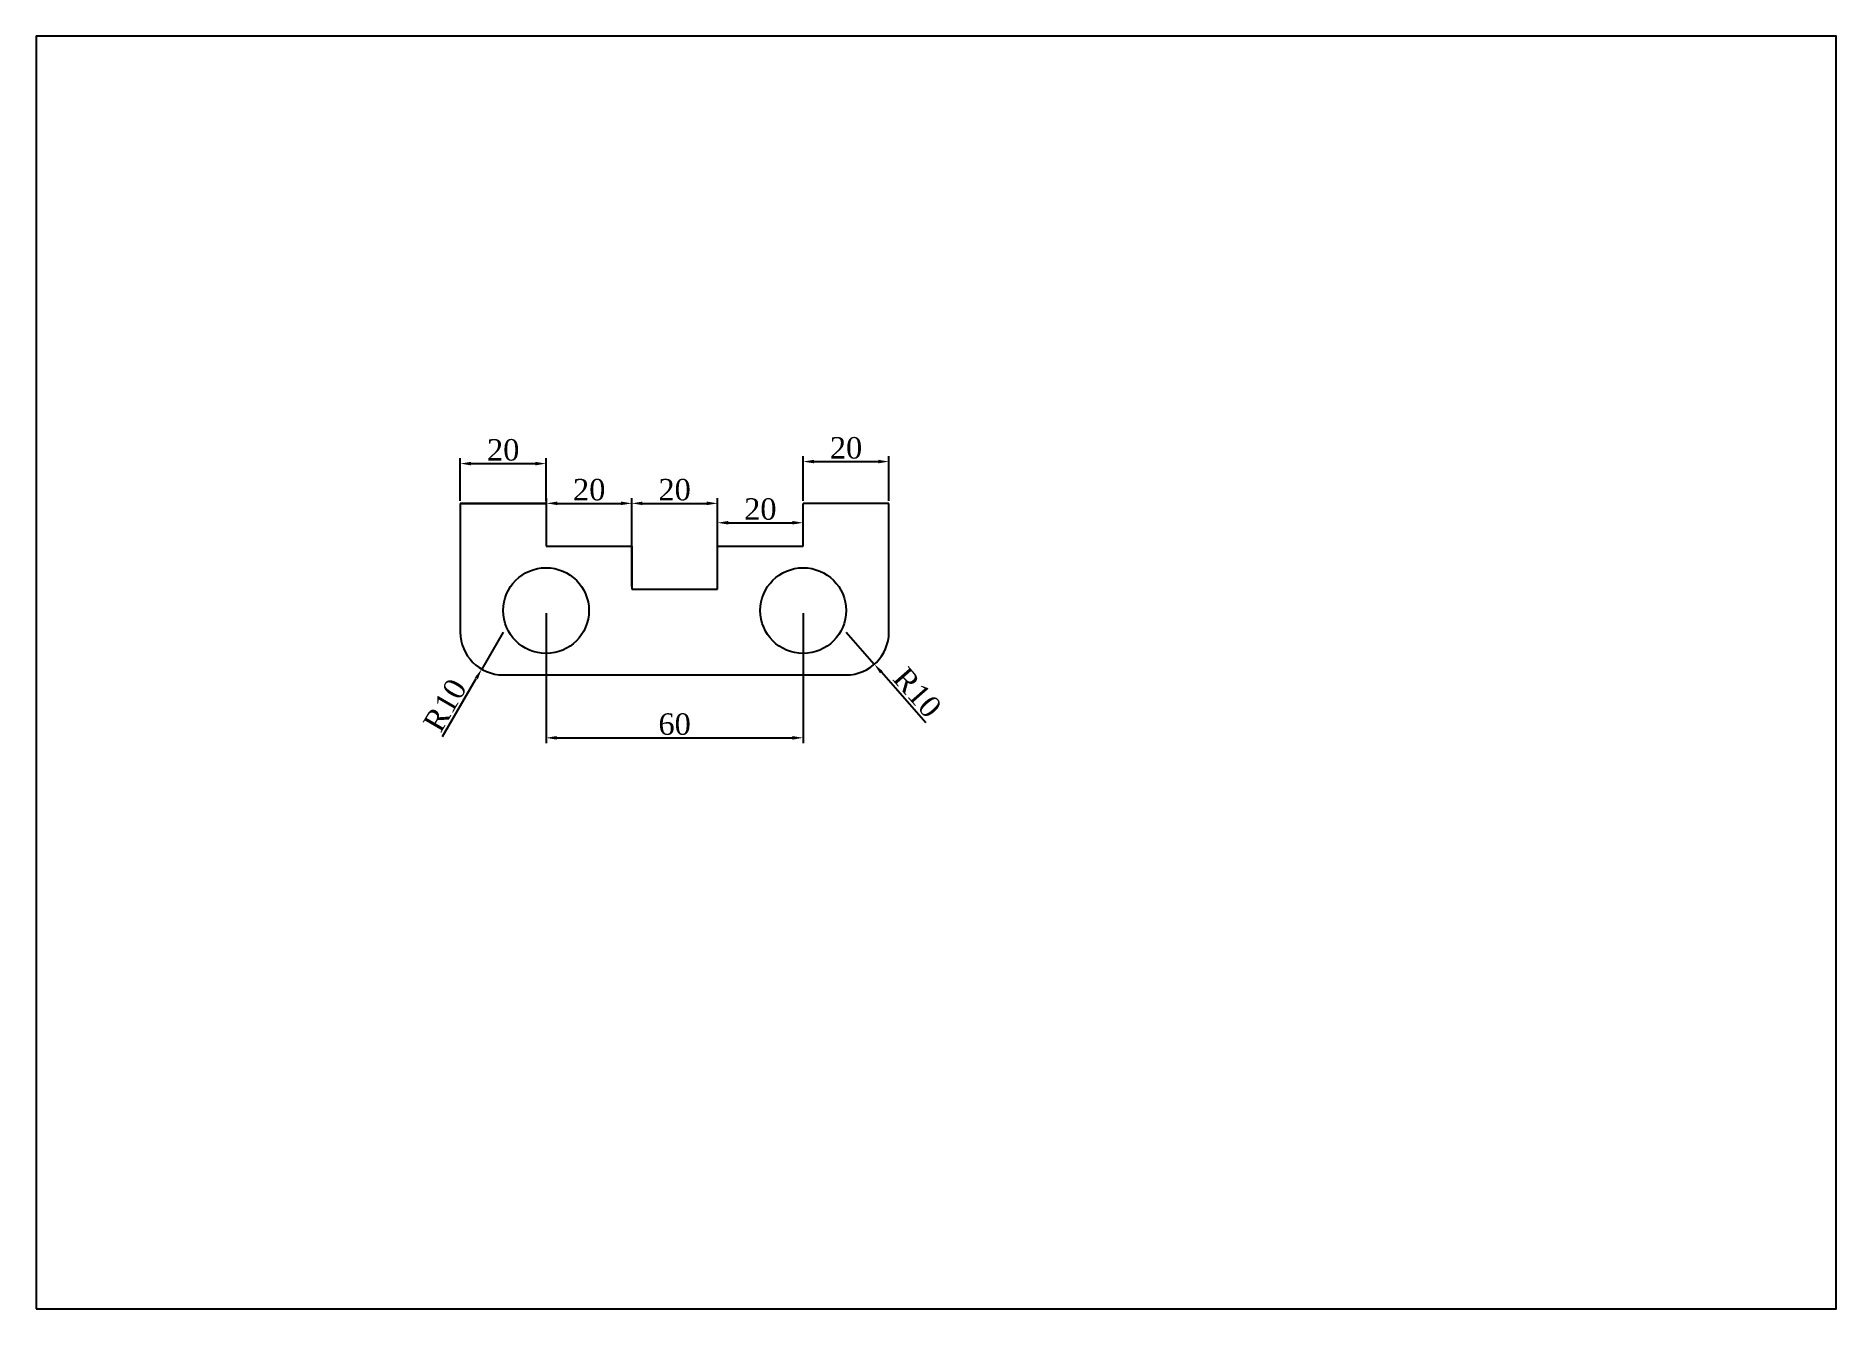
# Model space of a CAD drawing. Header units: millimetres. Extents: x 0 to 420, y 0 to 297.
import ezdxf

# ---------------------------------------------------------------- set-up
doc = ezdxf.new("R2010")
doc.units = ezdxf.units.MM
doc.styles.get("Standard").update_dxf_attribs({"font": 'times.ttf', "height": 5})
doc.dimstyles.new('ISO-25', dxfattribs={"dimtxt": 5, "dimasz": 2.5, "dimexe": 1.25, "dimexo": 0.625, "dimtad": 1, "dimdec": 0, "dimtxsty": 'Standard', "dimcen": 2.5, "dimadec": 0, "dimazin": 0, "dimtfac": 1, "dimtdec": 0, "dimtmove": 0, "dimatfit": 3, "dimfxl": 1, "dimarcsym": 0})

# ---------------------------------------------------------------- blocks, each defined once
blk = doc.blocks.new('*D2')
at = {"color": 0, "lineweight": -2, "transparency": 16777216}
for p, q in [((99.01, 188.56), (99.01, 198.49)), ((119.01, 188.56), (119.01, 198.49)), ((101.51, 197.24), (116.51, 197.24))]:
    blk.add_line(p, q, dxfattribs=at)
at = {"color": 0, "transparency": 16777216}
for points in [[(101.51, 197.65), (101.51, 196.82), (99.01, 197.24)], [(116.51, 197.65), (116.51, 196.82), (119.01, 197.24)]]:
    blk.add_solid(points, dxfattribs=at)
at = {"layer": 'Defpoints', "color": 0, "transparency": 16777216}
for p in [(119.01, 197.24), (99.01, 187.94), (119.01, 187.94)]:
    blk.add_point(p, dxfattribs=at)
at = {"color": 0, "transparency": 16777216, "insert": (109.01, 200.41), "char_height": 5, "attachment_point": 5}
blk.add_mtext('20', dxfattribs=at)
blk = doc.blocks.new('*D3')
at = {"color": 0, "lineweight": -2, "transparency": 16777216}
for p, q in [((119.15, 178.56), (119.15, 189.21)), ((139.01, 178.56), (139.01, 189.21)), ((121.65, 187.96), (136.51, 187.96))]:
    blk.add_line(p, q, dxfattribs=at)
at = {"color": 0, "transparency": 16777216}
for points in [[(121.65, 188.38), (121.65, 187.55), (119.15, 187.96)], [(136.51, 188.38), (136.51, 187.55), (139.01, 187.96)]]:
    blk.add_solid(points, dxfattribs=at)
at = {"layer": 'Defpoints', "color": 0, "transparency": 16777216}
for p in [(139.01, 187.96), (119.15, 177.94), (139.01, 177.94)]:
    blk.add_point(p, dxfattribs=at)
at = {"color": 0, "transparency": 16777216, "insert": (129.08, 191.13), "char_height": 5, "attachment_point": 5}
blk.add_mtext('20', dxfattribs=at)
blk = doc.blocks.new('*D4')
at = {"color": 0, "lineweight": -2, "transparency": 16777216}
for p, q in [((139.01, 168.56), (139.01, 189.21)), ((159.01, 168.56), (159.01, 189.21)), ((141.51, 187.96), (156.51, 187.96))]:
    blk.add_line(p, q, dxfattribs=at)
at = {"color": 0, "transparency": 16777216}
for points in [[(141.51, 188.38), (141.51, 187.55), (139.01, 187.96)], [(156.51, 188.38), (156.51, 187.55), (159.01, 187.96)]]:
    blk.add_solid(points, dxfattribs=at)
at = {"layer": 'Defpoints', "color": 0, "transparency": 16777216}
for p in [(159.01, 187.96), (139.01, 167.94), (159.01, 167.94)]:
    blk.add_point(p, dxfattribs=at)
at = {"color": 0, "transparency": 16777216, "insert": (149.01, 191.13), "char_height": 5, "attachment_point": 5}
blk.add_mtext('20', dxfattribs=at)
blk = doc.blocks.new('*D5')
at = {"color": 0, "lineweight": -2, "transparency": 16777216}
for p, q in [((159.01, 178.56), (159.01, 184.69)), ((161.51, 183.44), (176.51, 183.44)), ((179.01, 178.56), (179.01, 184.69))]:
    blk.add_line(p, q, dxfattribs=at)
at = {"color": 0, "transparency": 16777216}
for points in [[(161.51, 183.86), (161.51, 183.03), (159.01, 183.44)], [(176.51, 183.86), (176.51, 183.03), (179.01, 183.44)]]:
    blk.add_solid(points, dxfattribs=at)
at = {"layer": 'Defpoints', "color": 0, "transparency": 16777216}
for p in [(179.01, 183.44), (159.01, 177.94), (179.01, 177.94)]:
    blk.add_point(p, dxfattribs=at)
at = {"color": 0, "transparency": 16777216, "insert": (169.01, 186.61), "char_height": 5, "attachment_point": 5}
blk.add_mtext('20', dxfattribs=at)
blk = doc.blocks.new('*D6')
at = {"color": 0, "lineweight": -2, "transparency": 16777216}
for p, q in [((179.01, 188.56), (179.01, 198.96)), ((181.51, 197.71), (196.51, 197.71)), ((199.01, 188.56), (199.01, 198.96))]:
    blk.add_line(p, q, dxfattribs=at)
at = {"color": 0, "transparency": 16777216}
for points in [[(181.51, 198.13), (181.51, 197.3), (179.01, 197.71)], [(196.51, 198.13), (196.51, 197.3), (199.01, 197.71)]]:
    blk.add_solid(points, dxfattribs=at)
at = {"layer": 'Defpoints', "color": 0, "transparency": 16777216}
for p in [(199.01, 197.71), (179.01, 187.94), (199.01, 187.94)]:
    blk.add_point(p, dxfattribs=at)
at = {"color": 0, "transparency": 16777216, "insert": (189.01, 200.88), "char_height": 5, "attachment_point": 5}
blk.add_mtext('20', dxfattribs=at)
blk = doc.blocks.new('*D7')
at = {"color": 0, "lineweight": -2, "transparency": 16777216}
for p, q in [((109.01, 157.94), (103.99, 149.29)), ((94.87, 133.58), (102.74, 147.13))]:
    blk.add_line(p, q, dxfattribs=at)
at = {"color": 0, "transparency": 16777216}
blk.add_solid([(102.38, 147.34), (103.1, 146.92), (103.99, 149.29)], dxfattribs=at)
at = {"layer": 'Defpoints', "color": 0, "transparency": 16777216}
for p in [(109.01, 157.94), (103.99, 149.29)]:
    blk.add_point(p, dxfattribs=at)
at = {"color": 0, "transparency": 16777216, "insert": (95.44, 140.86), "char_height": 5, "attachment_point": 5, "rotation": 59.8712}
blk.add_mtext('R10', dxfattribs=at)
blk = doc.blocks.new('*D8')
at = {"color": 0, "lineweight": -2, "transparency": 16777216}
for p, q in [((189.01, 157.94), (195.61, 150.43)), ((207.61, 136.78), (197.26, 148.55))]:
    blk.add_line(p, q, dxfattribs=at)
at = {"color": 0, "transparency": 16777216}
blk.add_solid([(197.58, 148.82), (196.95, 148.27), (195.61, 150.43)], dxfattribs=at)
at = {"layer": 'Defpoints', "color": 0, "transparency": 16777216}
for p in [(189.01, 157.94), (195.61, 150.43)]:
    blk.add_point(p, dxfattribs=at)
at = {"color": 0, "transparency": 16777216, "insert": (205.64, 143.82), "char_height": 5, "attachment_point": 5, "rotation": 311.3091}
blk.add_mtext('R10', dxfattribs=at)
blk = doc.blocks.new('*D9')
at = {"color": 0, "lineweight": -2, "transparency": 16777216}
for p, q in [((119.01, 162.31), (119.01, 132.01)), ((179.01, 162.31), (179.01, 132.01)), ((121.51, 133.26), (176.51, 133.26))]:
    blk.add_line(p, q, dxfattribs=at)
at = {"color": 0, "transparency": 16777216}
for points in [[(121.51, 133.67), (121.51, 132.84), (119.01, 133.26)], [(176.51, 133.67), (176.51, 132.84), (179.01, 133.26)]]:
    blk.add_solid(points, dxfattribs=at)
at = {"layer": 'Defpoints', "color": 0, "transparency": 16777216}
for p in [(119.01, 162.94), (179.01, 162.94), (179.01, 133.26)]:
    blk.add_point(p, dxfattribs=at)
at = {"color": 0, "transparency": 16777216, "insert": (149.01, 136.43), "char_height": 5, "attachment_point": 5}
blk.add_mtext('60', dxfattribs=at)

msp = doc.modelspace()

# ---------------------------------------------------------------- linework, layer by layer
for p, q in [((119.01, 187.94), (99.01, 187.94)), ((99.01, 187.94), (99.01, 157.94)), ((99.01, 187.94), (119.01, 187.94)), ((119.01, 187.94), (119.01, 177.94)), ((199.01, 187.94), (179.01, 187.94)), ((179.01, 177.94), (179.01, 187.94)), ((199.01, 157.94), (199.01, 187.94)), ((119.01, 177.94), (139.01, 177.94)), ((139.01, 177.94), (139.01, 167.94)), ((159.01, 167.94), (159.01, 177.94)), ((159.01, 177.94), (179.01, 177.94)), ((139.01, 167.94), (159.01, 167.94)), ((109.01, 147.94), (189.01, 147.94)), ((109.01, 147.94), (119.01, 147.94))]:
    msp.add_line(p, q)
msp.add_lwpolyline([(0, 0), (420, 0), (420, 297), (0, 297)], close=True)
for centre in [(119.01, 162.94), (179.01, 162.94)]:
    msp.add_circle(centre, 10)
for centre, start, end in [((109.01, 157.94), 180, 270), ((189.01, 157.94), 270, 0)]:
    msp.add_arc(centre, 10, start, end)

# ---------------------------------------------------------------- dimensions: what is measured, and where the dimension line sits
for base, p1, p2, picture, middle in [((119.01, 197.24), (99.01, 187.94), (119.01, 187.94), '*D2', (109.01, 200.41)), ((199.01, 197.71), (179.01, 187.94), (199.01, 187.94), '*D6', (189.01, 200.88)), ((139.01, 187.96), (119.15, 177.94), (139.01, 177.94), '*D3', (129.08, 191.13)), ((159.01, 187.96), (139.01, 167.94), (159.01, 167.94), '*D4', (149.01, 191.13)), ((179.01, 183.44), (159.01, 177.94), (179.01, 177.94), '*D5', (169.01, 186.61)), ((179.01, 133.26), (119.01, 162.94), (179.01, 162.94), '*D9', (149.01, 136.43))]:
    dim = msp.add_linear_dim(base=base, p1=p1, p2=p2, dimstyle='ISO-25')
    dim.commit()
    dim.dimension.update_dxf_attribs({"geometry": picture, "text_midpoint": middle})
for center, mpoint, picture, middle in [((109.01, 157.94), (103.99, 149.29), '*D7', (95.44, 140.86)), ((189.01, 157.94), (195.61, 150.43), '*D8', (205.64, 143.82))]:
    dim = msp.add_radius_dim(center=center, mpoint=mpoint, dimstyle='ISO-25')
    dim.commit()
    dim.dimension.update_dxf_attribs({"geometry": picture, "text_midpoint": middle})

doc.saveas('drawing.dxf')
